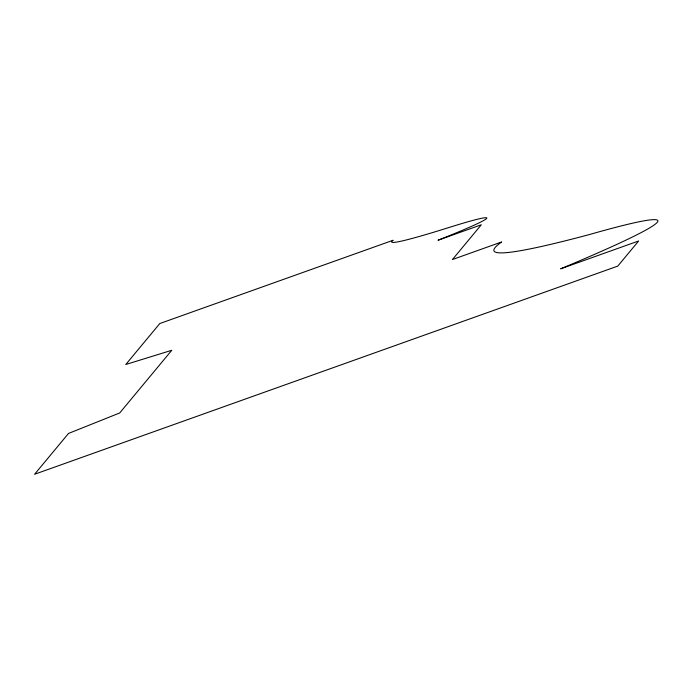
<?xml version="1.0" encoding="UTF-8"?>
<svg xmlns="http://www.w3.org/2000/svg" width="692" height="692" viewBox="0 0 692 692"><rect width="100%" height="100%" fill="white"/><g stroke="black" fill="none" stroke-linecap="round" stroke-linejoin="round"><path stroke-width="1.04" d="M68.499 433.452L34.6 474.262L617.774 266.1L638.638 240.98L560.658 268.816A495.109 19.869 -19.8 0 0 589.039 234.657A994.24 39.902 -19.8 0 1 501.648 241.966L452.438 259.535L481.303 224.779L438.001 240.236A139.326 5.588 -19.8 0 0 445.631 228.55A204.893 8.226 -19.8 0 1 393.168 240.245L159.8 323.536L125.78 364.494L171.772 350.282L119.707 412.96L68.499 433.452"/></g></svg>
